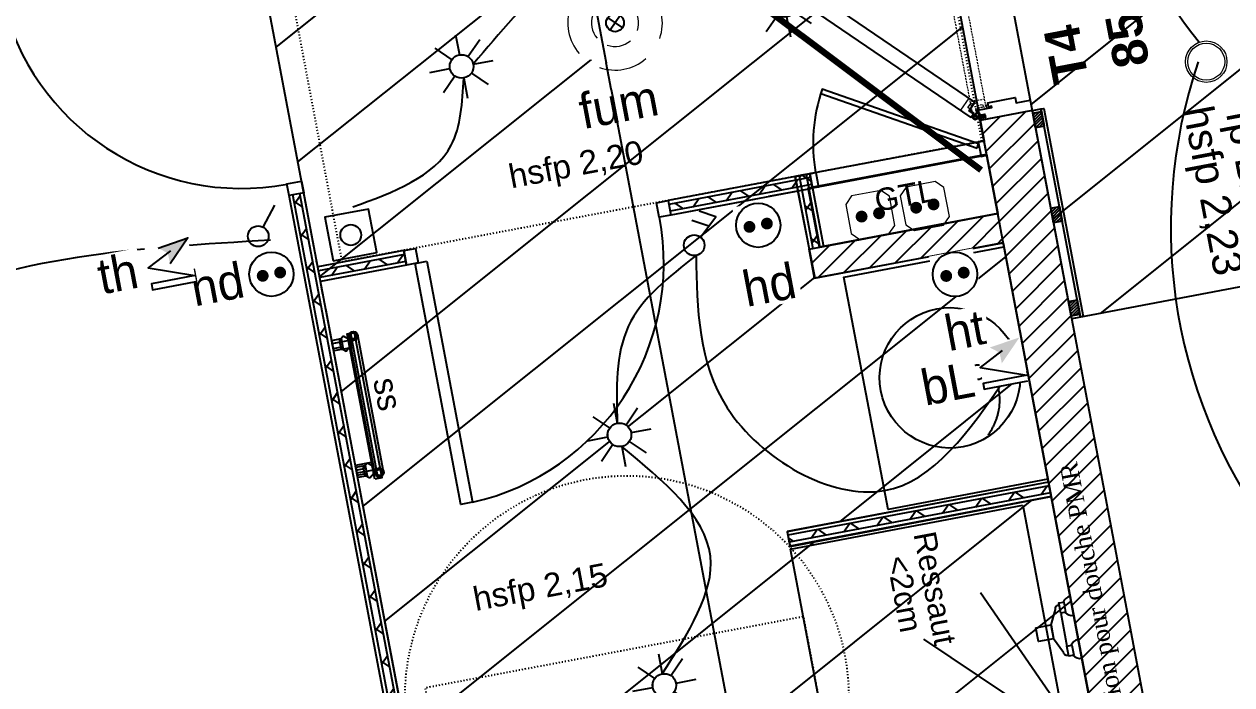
# Model space of a CAD drawing. Header units: centimetres. Extents: x 197412 to 267601, y -375791 to -305433.
# Drawn here: x 218161 to 222244, y -364085 to -361850 of the extents above; entities that cross this region are included whole.
import ezdxf

# ---------------------------------------------------------------- set-up
doc = ezdxf.new("R2010")
doc.units = ezdxf.units.CM
doc.linetypes.add('Style de ligne -16', pattern=[0.192476, 0.123031, -0.069444])
doc.linetypes.add('Style de ligne -5', pattern=[0.20828, 0.069425, -0.138855])
for name, color, linetype in [('3-BAT C-Niveau 0', 250, 'Continuous'), ('prlm-CHAUFF-CONV', 1, 'Continuous'), ('prlm-MOD', 64, 'Continuous'), ('prlm-MOD-PB', 123, 'Continuous'), ('prlm-VMC', 62, 'Continuous')]:
    doc.layers.add(name, color=color, linetype=linetype)
for name, color, linetype, lineweight in [('FAUX PLAFOND', 9, 'Continuous', 25), ('prlm-ELEC-CFA', 1, 'Continuous', 25), ('prlm-ELEC-CFO', 1, 'Continuous', 25), ('prlm-ELEC-SSI', 6, 'Continuous', 25)]:
    doc.layers.add(name, color=color, linetype=linetype, lineweight=lineweight)
doc.styles.add('Geneva', font='arial.ttf')
doc.styles.add('Geneva (bold)', font='arialbd.ttf')
doc.styles.add('Helvetica', font='arial.ttf')
doc.styles.add('prlm-elec-cfa', font='comic.ttf', dxfattribs={"height": 12})
doc.styles.add('prlm-elec-cfo', font='comic.ttf', dxfattribs={"height": 12})
doc.styles.add('prlm-elec-ssi', font='comic.ttf', dxfattribs={"height": 12})
doc.styles.add('prlm-vmc', font='pala.ttf', dxfattribs={"height": 14})
doc.styles.get("Standard").update_dxf_attribs({"font": 'ARIALUNI.TTF', "height": 100})
pattern_1 = [(218.65981, (82441.66, 127994.64), (-199.24783, 287.75041), [])]
pattern_2 = [(45, (0, 0), (0, -1), [])]

# ---------------------------------------------------------------- blocks, each defined once
blk = doc.blocks.new('Groupe-452-1')
at = {"linetype": 'Continuous'}
h = blk.add_hatch(dxfattribs=at)
h.set_pattern_fill('BOIS 45', color=256, style=0, pattern_type=2)
h.set_pattern_definition(pattern_2)
h.paths.add_polyline_path([(13913.79, -49019.51), (13912.86, -49014.6), (13915.81, -49014.04), (13916.74, -49018.95)])
h = blk.add_hatch(dxfattribs=at)
h.set_pattern_fill('BOIS 45', color=256, style=0, pattern_type=2)
h.set_pattern_definition(pattern_2)
h.paths.add_polyline_path([(13919.88, -49051.66), (13918.95, -49046.75), (13921.9, -49046.19), (13922.83, -49051.1)])
h = blk.add_hatch(dxfattribs=at)
h.set_pattern_fill('BOIS 45', color=256, style=0, pattern_type=2)
h.set_pattern_definition(pattern_2)
h.paths.add_polyline_path([(13925.85, -49083.19), (13924.92, -49078.27), (13927.87, -49077.71), (13928.8, -49082.63)])
at = {"linetype": 'Continuous', "flags": 128}
for points in [[(13912.94, -49014.69), (13912.75, -49013.71), (13915.64, -49013.16), (13915.83, -49014.14)], [(13913.79, -49019.51), (13912.86, -49014.6), (13915.81, -49014.04), (13916.74, -49018.95)], [(13929.97, -49083.42), (13928.98, -49083.61), (13915.64, -49013.16), (13916.63, -49012.97)], [(13919.88, -49051.66), (13918.95, -49046.75), (13921.9, -49046.19), (13922.83, -49051.1)], [(13925.85, -49083.19), (13924.92, -49078.27), (13927.87, -49077.71), (13928.8, -49082.63)], [(13926.09, -49084.16), (13925.91, -49083.17), (13928.8, -49082.63), (13928.98, -49083.61)]]:
    blk.add_lwpolyline(points, close=True, dxfattribs=at)
blk = doc.blocks.new('xi.lumE')
at = {"layer": 'prlm-ELEC-CFO', "color": 0, "linetype": 'ByBlock', "lineweight": 13}
for radius in [7, 6.25]:
    blk.add_circle((0, 0), radius, dxfattribs=at)
blk = doc.blocks.new('xi.PCHD')
at = {"color": 0, "lineweight": 5}
blk.add_wipeout([(-7.5, -7.5), (7.5, -7.5), (7.5, 7.5), (-7.5, 7.5)], dxfattribs=at).dxf.layer = 'prlm-ELEC-CFO'
at = {"layer": 'prlm-ELEC-CFO', "color": 0, "linetype": 'ByBlock', "lineweight": 5, "const_width": 2}
for points in [[(-4, 0, 1), (-2, 0, 1)], [(2, 0, 1), (4, 0, 1)]]:
    blk.add_lwpolyline(points, format="xyb", close=True, dxfattribs=at)
at = {"layer": 'prlm-ELEC-CFO', "color": 0, "linetype": 'ByBlock', "lineweight": -2}
blk.add_circle((0, 0), 7.5, dxfattribs=at)
blk = doc.blocks.new('xi.SA')
at = {"layer": 'prlm-ELEC-CFO', "color": 0}
blk.add_lwpolyline([(0.2, -1.28), (5.5, 5.28)], dxfattribs=at)
blk.add_circle((-2, -4), 3.5, dxfattribs=at)
blk = doc.blocks.new('xi.PCHT')
at = {"color": 0, "lineweight": 5}
blk.add_wipeout([(-7.5, -7.5), (7.5, -7.5), (7.5, 7.5), (-7.5, 7.5)], dxfattribs=at).dxf.layer = 'prlm-ELEC-CFO'
at = {"layer": 'prlm-ELEC-CFO', "color": 0, "linetype": 'ByBlock', "lineweight": 5, "const_width": 2}
for points in [[(-4, 0, 1), (-2, 0, 1)], [(2, 0, 1), (4, 0, 1)]]:
    blk.add_lwpolyline(points, format="xyb", close=True, dxfattribs=at)
at = {"layer": 'prlm-ELEC-CFO', "color": 0, "linetype": 'ByBlock', "lineweight": -2}
blk.add_circle((0, 0), 7.5, dxfattribs=at)
blk = doc.blocks.new('xi.DA')
at = {"layer": 'prlm-ELEC-CFO', "color": 0}
for points in [[(4.05, 1.39), (-1.17, 4.34)], [(0.61, -1.67), (7.04, 4.05), (1.81, 7.01)]]:
    blk.add_lwpolyline(points, dxfattribs=at)
blk.add_circle((-2, -4), 3.5, dxfattribs=at)
blk = doc.blocks.new('xi.BL')
at = {"color": 0, "lineweight": 5}
blk.add_wipeout([(-7.5, -7.5), (7.5, -7.5), (7.5, 7.5), (-7.5, 7.5)], dxfattribs=at).dxf.layer = 'prlm-ELEC-CFO'
at = {"layer": 'prlm-ELEC-CFO', "lineweight": 5}
blk.add_hatch(color=0, dxfattribs=at).paths.add_polyline_path([(-3, 6), (-0.1, 3.7), (0, 0), (7.5, 7.5)])
at = {"layer": 'prlm-ELEC-CFO', "color": 0}
blk.add_lwpolyline([(0.95, 4.23), (-7.5, 0), (7.5, -5.5), (-7.5, -5.5), (-7.5, -7.5), (7.5, -7.5)], dxfattribs=at)
blk = doc.blocks.new('xi.PCGTL')
at = {"layer": 'prlm-ELEC-CFO', "color": 0, "lineweight": 0}
blk.add_lwpolyline([(-7.5, -5), (-5, -7.5), (5, -7.5), (7.5, -5), (7.5, 5), (5, 7.5), (-5, 7.5), (-7.5, 5)], close=True, dxfattribs=at)
at = {"layer": 'prlm-ELEC-CFO', "color": 0, "linetype": 'ByBlock', "lineweight": 5, "const_width": 2}
for points in [[(-4, 0, 1), (-2, 0, 1)], [(2, 0, 1), (4, 0, 1)]]:
    blk.add_lwpolyline(points, format="xyb", close=True, dxfattribs=at)
blk = doc.blocks.new('xi.BP')
at = {"layer": 'prlm-ELEC-CFO', "color": 0, "flags": 128}
blk.add_lwpolyline([(-7.5, -7.5), (7.5, -7.5), (7.5, 7.5), (-7.5, 7.5)], close=True, dxfattribs=at)
at = {"layer": 'prlm-ELEC-CFO', "color": 0}
blk.add_circle((0, 0), 3.5, dxfattribs=at)
blk = doc.blocks.new('xi.SPOT')
at = {"color": 0, "lineweight": 5}
blk.add_wipeout([(-4, 0), (-2.83, -2.83), (0, -4), (2.83, -2.83), (4, 0), (2.83, 2.83), (0, 4), (-2.83, 2.83)], dxfattribs=at).dxf.layer = 'prlm-ELEC-CFO'
at = {"layer": 'prlm-ELEC-CFO', "color": 0, "linetype": 'ByBlock', "lineweight": -2, "flags": 128}
for points in [[(0, 10.88), (0, 4)], [(-7.69, 7.69), (-2.83, 2.83)], [(7.69, 7.69), (2.83, 2.83)], [(-10.88, 0), (-4, 0)], [(4, 0), (10.88, 0)], [(-2.83, -2.83), (-7.69, -7.69)], [(0, -4), (0, -10.88)], [(2.83, -2.83), (7.69, -7.69)]]:
    blk.add_lwpolyline(points, dxfattribs=at)
at = {"layer": 'prlm-ELEC-CFO', "color": 0, "linetype": 'ByBlock', "lineweight": -2}
blk.add_circle((0, 0), 4, dxfattribs=at)
blk = doc.blocks.new('xi.dchrob')
at = {"layer": 'prlm-MOD', "color": 161}
for p, q in [((8.16, -2.3), (8.16, 2.3)), ((13.38, 1.16), (13.38, -1.16))]:
    blk.add_line(p, q, dxfattribs=at)
for points in [[(0, 10.66), (0, 4.16)], [(4.19, -5.66), (4.19, 5.66)], [(5.77, 7.56), (8.16, 2.38)], [(5.77, -7.26), (8.16, -2.37)], [(0, -4.16), (0, -10.66)]]:
    blk.add_lwpolyline(points, dxfattribs=at)
for points in [[(2.5, 9.16), (4.19, 9.16), (4.19, 5.66), (2.5, 5.66)], [(13.38, -2.37), (8.16, -2.37), (8.16, 2.38), (13.38, 2.38)], [(2.5, -5.66), (4.19, -5.66), (4.19, -9.16), (2.5, -9.16)]]:
    blk.add_lwpolyline(points, close=True, dxfattribs=at)
for centre, radius, start, end in [((0, 7.41), 3.25, 32.579, 90), ((4.65, 7.56), 1.13, 0, 114.0743), ((0, 7.41), 3.25, 270, 327.421), ((0, -7.41), 3.25, 32.579, 90), ((4.65, -7.26), 1.13, 245.9257, 360), ((0, -7.41), 3.25, 270, 327.421)]:
    blk.add_arc(centre, radius, start, end, dxfattribs=at)
blk = doc.blocks.new('xi.fum')
at = {"color": 0}
blk.add_wipeout([(-10.61, -10.61), (-15, 0), (-10.61, 10.61), (0, 15), (10.61, 10.61), (15, 0), (10.61, -10.61), (0, -15)], dxfattribs=at).dxf.layer = 'prlm-ELEC-SSI'
at = {"layer": 'prlm-ELEC-SSI', "color": 0}
for points in [[(-2.12, 2.12), (2.12, -2.12)], [(2.12, 2.12), (-2.12, -2.12)]]:
    blk.add_lwpolyline(points, dxfattribs=at)
blk.add_circle((0, 0), 3, dxfattribs=at)
at = {"layer": 'prlm-ELEC-SSI', "color": 0, "lineweight": 13}
for radius, start, end in [(16, 60, 120), (16, 150, 210), (8, 60, 120), (16, 330, 30), (8, 150, 210), (8, 330, 30), (8, 240, 300), (16, 240, 300)]:
    blk.add_arc((0, 0), radius, start, end, dxfattribs=at)
blk = doc.blocks.new('xi.TH')
at = {"color": 0, "lineweight": 5}
blk.add_wipeout([(-7.5, -7.5), (7.5, -7.5), (7.5, 7.5), (-7.5, 7.5)], dxfattribs=at).dxf.layer = 'prlm-ELEC-CFA'
at = {"layer": 'prlm-ELEC-CFA', "lineweight": 5}
blk.add_hatch(color=0, dxfattribs=at).paths.add_polyline_path([(-3, 6), (-0.1, 3.7), (0, 0), (7.5, 7.5)])
at = {"layer": 'prlm-ELEC-CFA', "color": 0}
for points in [[(0.95, 4.23), (-7.5, 0), (7.5, -5.5), (-7.5, -5.5), (-7.5, -7.5), (7.5, -7.5)], [(-3, 6), (7.5, 7.5), (0, 0)]]:
    blk.add_lwpolyline(points, dxfattribs=at)
blk = doc.blocks.new('xi.tsl-050-050')
at = {"layer": 'prlm-CHAUFF-CONV', "linetype": 'ByBlock', "lineweight": -2}
h = blk.add_hatch(color=0, dxfattribs=at)
edge = h.paths.add_edge_path()
edge.add_arc((-23.5, 7.5), 1.5, 0, 360)
edge = h.paths.add_edge_path(flags=17)
edge.add_arc((-23.5, 7.5), 1, 0, 360)
edge = h.paths.add_edge_path()
edge.add_arc((23.5, 7.5), 1.5, 0, 360)
edge = h.paths.add_edge_path(flags=17)
edge.add_arc((23.5, 7.5), 1, 0, 360)
at = {"layer": 'prlm-CHAUFF-CONV', "color": 0, "linetype": 'ByBlock', "lineweight": -2, "flags": 128}
for points in [[(23.5, 9), (-23.5, 9)], [(23.5, 6), (-23.5, 6)]]:
    blk.add_lwpolyline(points, dxfattribs=at)
at = {"layer": 'prlm-CHAUFF-CONV', "color": 0, "linetype": 'ByBlock', "lineweight": -2}
for points in [[(-19.73, 0), (-22.27, 0), (-22.27, 6), (-19.73, 6)], [(19.73, 0), (22.27, 0), (22.27, 6), (19.73, 6)]]:
    blk.add_lwpolyline(points, close=True, dxfattribs=at)
for centre, radius in [((-23.5, 7.5), 1.5), ((-23.5, 7.5), 1), ((23.5, 7.5), 1.5), ((23.5, 7.5), 1)]:
    blk.add_circle(centre, radius, dxfattribs=at)
blk = doc.blocks.new('Groupe-94-1')
at = {"linetype": 'Continuous'}
for p, q in [((13634.53, -48832.34), (13685.43, -48686.82)), ((13689.76, -48689.57), (13640.2, -48831.27)), ((13717.73, -48704.63), (13734.47, -48793.06)), ((13708.89, -48797.91), (13692.15, -48709.48)), ((13750.75, -48739.09), (13666.89, -48754.97)), ((13671.67, -48741.29), (13683.31, -48802.75))]:
    blk.add_line(p, q, dxfattribs=at)
at = {"linetype": 'Style de ligne -5', "ltscale": 50.8}
for p, q in [((13666.56, -48714.32), (13669.81, -48731.47)), ((13657.73, -48807.59), (13640.98, -48719.17)), ((13615.4, -48724.01), (13632.15, -48812.44)), ((13589.82, -48728.86), (13606.57, -48817.28)), ((13593.85, -48819.69), (13553.7, -48735.7)), ((13507.14, -48744.51), (13590.6, -48828.56)), ((13661.22, -48756.05), (13579.79, -48771.47)), ((13593.01, -48841.28), (13490.65, -48784.45)), ((13498.22, -48824.44), (13595.42, -48854)), ((13561.27, -48942.38), (13539.97, -48829.9)), ((13597.83, -48866.72), (13505.02, -48860.32)), ((13511.81, -48896.19), (13600.24, -48879.44)), ((13516.65, -48921.77), (13605.08, -48905.02)), ((13521.5, -48947.35), (13609.93, -48930.6))]:
    blk.add_line(p, q, dxfattribs=at)
at = {"linetype": 'Continuous', "flags": 128}
for points in [[(13682.14, -48711.36), (13768.85, -48694.94), (13769.78, -48699.85), (13680.24, -48716.81)], [(13647.83, -48809.47), (13760.05, -48788.22), (13743.31, -48699.79), (13682.14, -48711.37)]]:
    blk.add_lwpolyline(points, dxfattribs=at)
at = {"linetype": 'Style de ligne -5', "ltscale": 50.8, "flags": 128}
for points in [[(13676.46, -48712.45), (13483.92, -48748.91), (13526.34, -48972.93), (13614.77, -48956.18), (13589.09, -48820.59), (13642.16, -48810.54)], [(13674.56, -48717.88), (13484.88, -48753.8), (13483.95, -48748.89), (13676.47, -48712.43)]]:
    blk.add_lwpolyline(points, dxfattribs=at)
at = {"linetype": 'Continuous', "flags": 128}
blk.add_lwpolyline([(13684.39, -48739.9), (13666.89, -48754.97), (13688.69, -48762.6)], close=True, dxfattribs=at)
at = {"linetype": 'Style de ligne -5', "ltscale": 50.8, "flags": 128}
for points in [[(13483.92, -48748.91), (13488.83, -48747.98), (13536.09, -48997.55), (13531.18, -48998.48)], [(13573.27, -48943.69), (13550.58, -48947.98), (13565.64, -48965.49)]]:
    blk.add_lwpolyline(points, close=True, dxfattribs=at)
at = {"linetype": 'Style de ligne -5', "ltscale": 50.8}
blk.add_arc((13589.09, -48820.59), 50, 100.7236, 190.7236, dxfattribs=at)
blk = doc.blocks.new('Groupe-103-1')
at = {"linetype": 'Continuous'}
for p, q in [((13919.62, -49212.35), (13895.26, -49176.88)), ((13913.37, -49217.51), (13876.05, -49192.54)), ((13912.49, -49226.27), (13873.51, -49219.37))]:
    blk.add_line(p, q, dxfattribs=at)
at = {"linetype": 'Continuous', "flags": 128}
blk.add_lwpolyline([(13909.56, -49147.15), (13924.45, -49225.75), (13845.84, -49240.63), (13830.96, -49162.03)], close=True, dxfattribs=at)
blk = doc.blocks.new('Groupe-104-1')
at = {"linetype": 'Continuous', "flags": 128}
blk.add_lwpolyline([(13903.06, -49059.81), (13918.01, -49138.4), (13863.98, -49148.68), (13849.03, -49070.08)], close=True, dxfattribs=at)
at = {"linetype": 'Continuous'}
for centre, major_axis in [((13884.87, -49104.1), (23.33, 4.44)), ((13894.35, -49102.18), (0.47, -2.46)), ((13904.39, -49100.49), (0.28, -1.47))]:
    blk.add_ellipse(centre, major_axis=major_axis, ratio=1, dxfattribs=at)
blk.add_open_spline([(13897.87, -49123.48), (13902.85, -49115.95), (13900.03, -49100.6), (13897.41, -49087.36), (13889.84, -49081.3)], degree=2, dxfattribs=at)
blk = doc.blocks.new('Groupe-105-1')
at = {"linetype": 'Continuous', "flags": 128}
for points in [[(13894.08, -49026.41), (13894.59, -49024.93), (13841.74, -49006.45), (13841.25, -49007.93)], [(13896.46, -49023.91), (13894.47, -49024.29), (13895.4, -49029.2), (13897.39, -49028.83)], [(13897.39, -49028.83), (13838.44, -49039.99), (13842.16, -49059.64), (13901.11, -49048.48)], [(13837.51, -49035.08), (13839.5, -49034.7), (13840.43, -49039.62), (13838.44, -49039.99)]]:
    blk.add_lwpolyline(points, close=True, dxfattribs=at)
at = {"linetype": 'Continuous'}
blk.add_arc((13894.59, -49024.93), 55.99, 160.7236, 190.0558, dxfattribs=at)
at = {"insert": (13858.82, -49040.55), "char_height": 7.565, "attachment_point": 1, "rotation": 10.7236, "line_spacing_factor": 0.834288, "style": 'Helvetica'}
blk.add_mtext('GTL', dxfattribs=at)
at = {"flags": 1}
blk.add_attdef('GTL', (13837.51, -49059.64), '', height=0.018, dxfattribs=at)
blk = doc.blocks.new('Groupe-106-1')
at = {"linetype": 'Continuous'}
for p, q in [((13691.61, -49138.18), (13682.31, -49089.06)), ((13676.06, -49092.45), (13679.51, -49091.8)), ((13676.39, -49094.17), (13679.97, -49093.49)), ((13684.18, -49135.31), (13687.28, -49134.72)), ((13684.5, -49137.03), (13688.02, -49136.36))]:
    blk.add_line(p, q, dxfattribs=at)
at = {"linetype": 'Continuous', "flags": 128}
for points in [[(13690.41, -49138.41), (13681.1, -49089.28), (13683.52, -49088.83), (13692.82, -49137.95)], [(13676.55, -49095.03), (13675.87, -49091.45), (13679.1, -49090.83), (13679.78, -49094.42)], [(13679.74, -49090.05), (13678.47, -49091.61), (13678.97, -49094.11), (13680.73, -49095.04), (13681.99, -49093.47), (13681.5, -49090.98)], [(13684.66, -49137.88), (13684, -49134.38), (13687.19, -49133.77), (13687.85, -49137.28)], [(13688.82, -49137.98), (13690.08, -49136.41), (13689.58, -49133.92), (13687.82, -49132.99), (13686.56, -49134.55), (13687.05, -49137.05)]]:
    blk.add_lwpolyline(points, close=True, dxfattribs=at)
at = {"insert": (13698.75, -49108.84), "char_height": 7.993, "width": 24.9991, "attachment_point": 2, "rotation": 280.6809, "line_spacing_factor": 1.060906, "style": 'Geneva'}
blk.add_mtext('ss', dxfattribs=at)

msp = doc.modelspace()

# ---------------------------------------------------------------- hatches: boundary and pattern name
at = {"linetype": 'Continuous'}
h = msp.add_hatch(dxfattribs=at)
h.set_pattern_fill('02_ISOLANT', color=256, scale=10, angle=-79.2764, style=0, pattern_type=2)
h.set_pattern_definition([(325.723595, (82441.66, 127994.64), (45.054865, 66.106423), []), (55.723595, (82441.66, 127994.64), (66.106423, -45.054865), [])])
h.paths.add_polyline_path([(220804, -362358.6), (220780.4, -362363), (220826.9, -362608.7), (220850.5, -362604.2)])
h = msp.add_hatch(dxfattribs=at)
h.set_pattern_fill('02_ISOLANT', color=256, scale=10, angle=-169.2764, style=0, pattern_type=2)
h.set_pattern_definition([(235.723595, (82441.66, 127994.64), (66.106423, -45.054865), []), (325.723595, (82441.66, 127994.64), (-45.054865, -66.106423), [])])
h.paths.add_polyline_path([(220822.5, -362392.7), (220818, -362369.1), (220340.4, -362459.6), (220344.9, -362483.2)])
h = msp.add_hatch(dxfattribs=at)
h.set_pattern_fill('02_ISOLANT', color=256, scale=10, angle=100.7236, style=0, pattern_type=2)
h.set_pattern_definition([(145.723595, (82441.66, 127994.64), (-45.054865, -66.106423), []), (235.723595, (82441.66, 127994.64), (-66.106423, 45.054865), [])])
h.paths.add_polyline_path([(219678.4, -365642.8), (219702, -365638.4), (219093, -362423), (219069.5, -362427.5)])
h = msp.add_hatch(dxfattribs=at)
h.set_pattern_fill('MURS MACONNERIE-2', color=256, scale=10, style=0, pattern_type=2)
h.set_pattern_definition([(45, (82627.55, 127994.637), (-31.2347524, 39.0434405), [])])
h.paths.add_polyline_path([(220814.1, -362611.1), (220832.7, -362709.3), (221471.1, -362588.5), (221452.5, -362490.2)])
h = msp.add_hatch(dxfattribs=at)
h.set_pattern_fill('02_ISOLANT', color=256, scale=10, angle=-169.2764, style=0, pattern_type=2)
h.set_pattern_definition([(235.723595, (82441.66, 127994.64), (66.106423, -45.054865), []), (325.723595, (82441.66, 127994.64), (-45.054865, -66.106423), [])])
h.paths.add_polyline_path([(219450.8, -362652.5), (219446.3, -362628.9), (219155.7, -362684), (219160.2, -362707.5)])
h = msp.add_hatch(dxfattribs=at)
h.set_pattern_fill('02_ISOLANT', color=256, scale=10, angle=-169.2764, style=0, pattern_type=2)
h.set_pattern_definition([(235.723595, (82441.66, 127994.64), (66.106423, -45.054865), []), (325.723595, (82441.66, 127994.64), (-45.054865, -66.106423), [])])
h.paths.add_polyline_path([(221630.5, -363435.5), (221626, -363412), (220742.4, -363579.3), (220746.9, -363602.9)])
at = {"layer": '3-BAT C-Niveau 0'}
h = msp.add_hatch(dxfattribs=at)
h.set_pattern_fill('BA 13', color=256, scale=10, style=0, pattern_type=2)
h.set_pattern_definition(pattern_1)
h.paths.add_polyline_path([(222600.3, -360924), (222920.8, -362616.2), (221702.6, -362846.9), (221382.1, -361154.7)])
h = msp.add_hatch(dxfattribs=at)
h.set_pattern_fill('MURS MACONNERIE-2', color=256, scale=10, style=0, pattern_type=2)
h.set_pattern_definition([(45, (82627.55, 127994.637), (-31.2347524, 39.0434405), [])])
h.paths.add_polyline_path([(221984.4, -365302.3), (222161.2, -365268.9), (221569.2, -362142.4), (221392.3, -362175.9)])
at = {"layer": 'FAUX PLAFOND'}
h = msp.add_hatch(dxfattribs=at)
h.set_pattern_fill('BA 13', color=256, scale=10, style=0, pattern_type=2)
h.set_pattern_definition(pattern_1)
h.paths.add_polyline_path([(219714.7, -365636), (218810.8, -360862.8), (220178.1, -360604.9), (219874.7, -359003.2), (220759.7, -358835.6), (221405.8, -362245.6), (220766.2, -362365.3), (220833.8, -362707.9), (221470.6, -362589.8), (221623.6, -363399.2), (220740.2, -363567.5), (220750.8, -363617.1), (221632.9, -363448.3), (221784, -364244.1), (220983.2, -364395.7), (221163.7, -365348.8), (219795.2, -365608)])

# ---------------------------------------------------------------- linework, layer by layer
at = {"linetype": 'Continuous', "lineweight": 18}
msp.add_line((221354.1, -362100), (221326, -362141.3), dxfattribs=at)
at = {"linetype": 'Style de ligne -16', "lineweight": 18, "ltscale": 50.8}
msp.add_line((221407.8, -362104.1), (221358.7, -362113.4), dxfattribs=at)
at = {"linetype": 'Continuous'}
for p, q in [((221393.2, -362163.5), (221384.5, -362165.2)), ((220780.4, -362363), (220826.9, -362608.7)), ((220780.4, -362363), (220826.9, -362608.7)), ((220804, -362358.6), (220850.5, -362604.2)), ((220804, -362358.6), (220850.5, -362604.2)), ((220816.7, -362356.2), (220863.3, -362601.8)), ((220818, -362369.1), (220340.4, -362459.6)), ((220818, -362369.1), (220340.4, -362459.6)), ((220822.5, -362392.7), (220344.9, -362483.2)), ((220822.5, -362392.7), (220344.9, -362483.2)), ((220824.9, -362405.5), (220347.3, -362495.9)), ((219665.6, -365645.3), (219056.7, -362429.9)), ((219678.4, -365642.8), (219069.5, -362427.5)), ((219678.4, -365642.8), (219069.5, -362427.5)), ((219702, -365638.4), (219093, -362423)), ((219702, -365638.4), (219093, -362423)), ((219446.3, -362628.9), (219155.7, -362684)), ((219446.3, -362628.9), (219155.7, -362684)), ((219450.8, -362652.5), (219160.2, -362707.5)), ((219450.8, -362652.5), (219160.2, -362707.5)), ((219453.2, -362665.3), (219162.6, -362720.3)), ((221626, -363412), (220742.4, -363579.3)), ((221626, -363412), (220742.4, -363579.3)), ((221630.5, -363435.5), (220746.9, -363602.9)), ((221630.5, -363435.5), (220746.9, -363602.9)), ((221632.9, -363448.3), (220749.3, -363615.6))]:
    msp.add_line(p, q, dxfattribs=at)
at = {"linetype": 'Continuous', "lineweight": 25}
for p, q in [((220815.6, -362356.4), (220338, -362446.8)), ((220767.6, -362365.5), (220816.7, -362356.2)), ((220816.7, -362356.2), (220863.3, -362601.8)), ((220824.9, -362405.5), (220677.5, -362433.4)), ((220767.6, -362365.5), (220814.1, -362611.1)), ((219105.8, -362420.6), (219056.7, -362429.9)), ((219665.6, -365645.3), (219056.7, -362429.9)), ((219140.2, -362602.3), (219105.8, -362420.6)), ((220338, -362446.8), (220347.3, -362495.9)), ((220628.3, -362442.7), (220347.3, -362495.9)), ((220814.1, -362611.1), (221452.5, -362490.2)), ((220814.1, -362611.1), (221452.5, -362490.2)), ((221471.1, -362588.5), (221452.5, -362490.2)), ((220814.1, -362611.1), (220863.3, -362601.8)), ((220832.7, -362709.3), (221471.1, -362588.5)), ((220832.7, -362709.3), (221471.1, -362588.5)), ((219443.9, -362616.1), (219153.3, -362671.2)), ((219443.9, -362616.1), (219453.2, -362665.3)), ((220832.7, -362709.3), (220814.1, -362611.1)), ((219153.3, -362671.2), (219149.5, -362651.5)), ((219453.2, -362665.3), (219162.6, -362720.3)), ((219170.9, -362764.5), (219162.6, -362720.3)), ((219714.7, -365636), (219180.2, -362813.6)), ((221623.6, -363399.2), (220740, -363566.5)), ((221623.6, -363399.2), (221632.9, -363448.3)), ((221632.9, -363448.3), (220749.3, -363615.6)), ((220740, -363566.5), (220749.3, -363615.6))]:
    msp.add_line(p, q, dxfattribs=at)
at = {"linetype": 'Style de ligne -5', "ltscale": 50.8, "flags": 128}
for points in [[(221175.7, -361067.4), (221398, -362246.6), (219236.1, -362654.3), (219013.8, -361475)], [(219665.3, -364880.6), (219517.1, -364094.5), (220794.6, -363853.6), (220942.8, -364639.8)]]:
    msp.add_lwpolyline(points, close=True, dxfattribs=at)
at = {"linetype": 'Style de ligne -16', "lineweight": 18, "ltscale": 50.8, "flags": 128}
for points in [[(221366.7, -362155.8), (221381.4, -362153), (221378.1, -362135.5), (221412.5, -362129), (221241.2, -361224.4), (221206.8, -361230.9), (221203.5, -361213.5), (221188.8, -361216.2)], [(221384.8, -362134.3), (221383.1, -362125), (221401.4, -362121.6), (221403.1, -362130.8)]]:
    msp.add_lwpolyline(points, close=True, dxfattribs=at)
at = {"linetype": 'Continuous', "flags": 128}
for points in [[(221361.7, -362165.6), (221370.1, -362153.2), (221355.4, -362143.2), (221375.1, -362114.3), (220614.3, -361595.8), (220594.6, -361624.7), (220579.9, -361614.7), (220571.5, -361627)], [(221568.7, -362142.5), (221391.8, -362176), (221385.2, -362141), (221432.4, -362132), (221431.5, -362127.2), (221420.6, -362129.2), (221418.2, -362116.4), (221511.5, -362098.7), (221514.9, -362116.4), (221562, -362107.5)], [(221390.9, -362171.2), (221387.1, -362151.3), (221390.8, -362150.7), (221394.5, -362170.5)], [(221393.2, -362163.5), (221392.1, -362157.9), (221408.7, -362154.8), (221409.8, -362160.4)], [(221394.3, -362169.1), (221393.2, -362163.5), (221409.8, -362160.4), (221410.9, -362166)], [(219056.7, -362429.9), (219049.2, -362390.6), (219098.4, -362381.3), (219105.8, -362420.6)], [(220347.3, -362495.9), (220308, -362503.4), (220298.7, -362454.2), (220338, -362446.8)], [(219492.5, -362657.8), (219453.2, -362665.3), (219443.9, -362616.1), (219483.2, -362608.7)], [(219522, -362652.2), (219676.4, -363467.7), (219637.1, -363475.2), (219482.7, -362659.7)]]:
    msp.add_lwpolyline(points, close=True, dxfattribs=at)
at = {"linetype": 'Continuous', "lineweight": 18, "flags": 128}
for points in [[(221359.3, -362137.5), (221351.5, -362132.2), (221362, -362116.9), (221369.7, -362122.2)], [(221431.3, -362131.5), (221416.6, -362134.3), (221414.9, -362133.2), (221413.7, -362126.5), (221417, -362121.5), (221418.2, -362121.3), (221419.9, -362130.4), (221430.7, -362128.3)]]:
    msp.add_lwpolyline(points, close=True, dxfattribs=at)
msp.add_lwpolyline([(221360.9, -362140.1), (221364.7, -362144.9), (221371.8, -362149.7), (221370.2, -362152.1), (221363.6, -362147.5), (221359.9, -362140.9), (221360.9, -362140.1)], dxfattribs=at)
at = {"linetype": 'Continuous', "flags": 128}
for points in [[(221367.8, -362156.7), (221373.3, -362160.4, 0.143165), (221370.3, -362162.9, 0.143165), (221369.1, -362166.6), (221363.6, -362162.8)], [(221377.3, -362153.8), (221378.6, -362160.4, 0.143165), (221374.7, -362160, 0.143165), (221371.3, -362161.8), (221370, -362155.2)], [(221390.3, -362167.9), (221382.4, -362169.3, 0.143165), (221382.8, -362165.5, 0.143165), (221381, -362162.1), (221388.9, -362160.6)]]:
    msp.add_lwpolyline(points, format="xyb", close=True, dxfattribs=at)
at = {"linetype": 'Style de ligne -16', "lineweight": 18, "ltscale": 50.8, "flags": 128}
msp.add_lwpolyline([(221384.1, -362137.3), (221383.5, -362143.3), (221385.1, -362151.7), (221382.3, -362152.3), (221380.8, -362144.4), (221382.9, -362137.1), (221384.2, -362137.2)], dxfattribs=at)
at = {"linetype": 'Continuous'}
for radius in [6.89, 4.29]:
    msp.add_circle((221376, -362166.8), radius, dxfattribs=at)
at = {"linetype": 'Style de ligne -5', "ltscale": 50.8}
msp.add_circle((220198.4, -364127.7), 750, dxfattribs=at)
at = {"linetype": 'Continuous'}
for centre, start, end in [((218894.8, -361575.1), 192.7933, 280.7236), ((219492.5, -362657.8), 282.7933, 10.7236)]:
    msp.add_arc(centre, 830.5, start, end, dxfattribs=at)
at = {"layer": '3-BAT C-Niveau 0'}
for p, q in [((221569.2, -362142.4), (221392.3, -362175.9)), ((222161.2, -365268.9), (221569.2, -362142.4)), ((222161.2, -365268.9), (221569.2, -362142.4)), ((221984.4, -365302.3), (221392.3, -362175.9)), ((221984.4, -365302.3), (221392.3, -362175.9))]:
    msp.add_line(p, q, dxfattribs=at)
at = {"layer": '3-BAT C-Niveau 0', "ltscale": 50.8, "flags": 128}
msp.add_lwpolyline([(219714.7, -365636), (218810.8, -360862.8), (220178.1, -360604.9), (219874.7, -359003.2), (220759.7, -358835.6), (221405.8, -362245.6), (220766.2, -362365.3), (220833.8, -362707.9), (221470.6, -362589.8), (221623.6, -363399.2), (220740.2, -363567.5), (220750.8, -363617.1), (221632.9, -363448.3), (221784, -364244.1), (220983.2, -364395.7), (221163.7, -365348.8), (219795.2, -365608)], dxfattribs=at)
msp.add_lwpolyline([(222600.3, -360924), (222920.8, -362616.2), (221702.6, -362846.9), (221382.1, -361154.7)], close=True, dxfattribs=at)
at = {"layer": 'prlm-ELEC-CFO', "color": 4, "lineweight": 200}
msp.add_lwpolyline([(221395.6, -362343.6), (218564.5, -360219.6)], dxfattribs=at)
at = {"layer": 'prlm-ELEC-CFO'}
for centre, radius, start, end in [((223154.3, -361065.5), 1325.6, 163.2347, 219.6828), ((223775.4, -362539.2), 1738.2, 161.1662, 218.0543)]:
    msp.add_arc(centre, radius, start, end, dxfattribs=at)
for points in [[(220723.5, -361747), (220245.1, -361551), (219678.8, -361985.6)], [(219272.2, -362468.5), (219604.5, -362260), (219646.9, -362032.3)], [(220432.1, -362632.6), (220203.2, -362872.8), (220166, -363199.9)], [(220317.8, -364047.4), (220480.6, -363650), (220180.9, -363278.5)]]:
    msp.add_spline(points, degree=3, dxfattribs=at)

# ---------------------------------------------------------------- block references
at = {"xscale": 10, "yscale": 10, "zscale": 10}
for name in ['Groupe-94-1', 'Groupe-105-1', 'Groupe-104-1', 'Groupe-106-1', 'Groupe-103-1']:
    msp.add_blockref(name, (82441.7, 127994.6), dxfattribs=at)
at = {"layer": '3-BAT C-Niveau 0', "xscale": 10, "yscale": 10, "zscale": 10}
msp.add_blockref('Groupe-452-1', (82441.7, 127994.6), dxfattribs=at)
at = {"layer": 'prlm-CHAUFF-CONV', "xscale": 10, "yscale": 10, "zscale": 10, "rotation": 280.723601411393}
msp.add_blockref('xi.tsl-050-050', (219243.9, -363149.6), dxfattribs=at)
at = {"layer": 'prlm-ELEC-CFO', "xscale": 10, "yscale": 10, "zscale": 10, "rotation": 10.72360141139323}
for name, p in [('xi.lumE', (222157.2, -361977)), ('xi.PCGTL', (221205.8, -362465.5)), ('xi.PCGTL', (221021.4, -362495.5)), ('xi.BP', (219264.9, -362563.3)), ('xi.DA', (220438, -362555.1))]:
    msp.add_blockref(name, p, dxfattribs=at)
at = {"layer": 'prlm-MOD', "xscale": 10, "yscale": 10, "zscale": 10, "rotation": 190.7236014113936}
msp.add_blockref('xi.dchrob', (221716.8, -363890.4), dxfattribs=at)

# ---------------------------------------------------------------- texts
at = {"attachment_point": 2, "line_spacing_factor": 0.834288, "style": 'Helvetica'}
for s, insert, char_height, rotation in [('hsfp 2,20', (220018.6, -362284.4), 80, 10.7236), ('Ressaut \\P<2cm\\P', (221277.4, -363750.8), 75.65, 280.7236), ('hsfp 2,15', (219898.1, -363714.1), 80, 10.7236)]:
    msp.add_mtext(s, dxfattribs=dict(at, insert=insert, char_height=char_height, rotation=rotation))
at = {"layer": '3-BAT C-Niveau 0'}
for s, insert, char_height, attachment_point, rotation, line_spacing_factor, style in [('T4 C 012\\P85,44m2', (221754.6, -361687.2), 120, 5, 100.7236, 1.060906, 'Geneva (bold)'), ('\\Pfp BA13\\Phsfp 2,23\\P', (222507, -362351.5), 100.87, 2, 280.7236, 0.834288, 'Helvetica')]:
    msp.add_mtext(s, dxfattribs=dict(at, insert=insert, char_height=char_height, attachment_point=attachment_point, rotation=rotation, line_spacing_factor=line_spacing_factor, style=style))
at = {"layer": 'prlm-MOD-PB', "insert": (221869.3, -364439.6), "char_height": 60, "width": 1403.781, "attachment_point": 1, "rotation": 100.7236, "style": 'prlm-vmc'}
msp.add_mtext('Réservation pour douche PMR', dxfattribs=at)

# ---------------------------------------------------------------- next in the draw order: block references
at = {"layer": 'prlm-ELEC-CFO', "xscale": 10, "yscale": 10, "zscale": 10, "rotation": 10.72360141139323}
for name, p in [('xi.SPOT', (219639.5, -361993)), ('xi.PCHD', (220642.3, -362530.3)), ('xi.SPOT', (220173.4, -363239.2)), ('xi.SPOT', (220325.2, -364086.7))]:
    msp.add_blockref(name, p, dxfattribs=at)

# ---------------------------------------------------------------- next in the draw order: texts
at = {"layer": 'prlm-ELEC-CFO', "char_height": 120, "attachment_point": 5, "rotation": 10.7236, "line_spacing_factor": 0.8, "style": 'prlm-elec-cfo', "bg_fill": 3, "box_fill_scale": 1.1, "bg_fill_color": 256, "bg_fill_transparency": 0}
for s, insert in [('hd', (218813.7, -362730.6)), ('hd', (220679.6, -362732.3)), ('ht', (221341, -362886))]:
    msp.add_mtext(s, dxfattribs=dict(at, insert=insert))
at = {"layer": 'prlm-ELEC-SSI', "insert": (220159.3, -362062.8), "char_height": 120, "attachment_point": 2, "rotation": 10.7236, "line_spacing_factor": 0.8, "style": 'prlm-elec-ssi', "bg_fill": 3, "box_fill_scale": 0.95, "bg_fill_color": 256, "bg_fill_transparency": 0}
msp.add_mtext('fum', dxfattribs=at)

# ---------------------------------------------------------------- next in the draw order: block references
at = {"layer": 'prlm-ELEC-CFO', "xscale": 10, "yscale": 10, "zscale": 10, "rotation": 10.72360141139323}
for name, p in [('xi.PCHD', (218996.7, -362695.9)), ('xi.PCHT', (221307.6, -362696.3))]:
    msp.add_blockref(name, p, dxfattribs=at)
at = {"layer": 'prlm-ELEC-SSI', "xscale": 10, "yscale": 10, "zscale": 10, "rotation": 10.72360141139323}
msp.add_blockref('xi.fum', (220158.3, -361845.5), dxfattribs=at)

# ---------------------------------------------------------------- next in the draw order: linework, layer by layer
at = {"layer": 'prlm-ELEC-CFO'}
msp.add_lwpolyline([(220811.5, -362403.6), (221414.2, -362289.4), (221452.2, -362490.1), (220849.5, -362604.3)], close=True, dxfattribs=at)
for points in [[(218993.6, -362580.9), (217743.5, -362817.6), (216920.5, -363519.8)], [(220432.1, -362632.6), (220537.8, -363148), (221069.1, -363427.8), (221476.3, -363051.3)]]:
    msp.add_spline(points, degree=3, dxfattribs=at)
at = {"layer": 'prlm-VMC'}
msp.add_lwpolyline([(219136.5, -360318.1), (219247.9, -360906.6), (219900.7, -360783), (220726.5, -365143.3), (220178.3, -365247.2)], dxfattribs=at)

# ---------------------------------------------------------------- next in the draw order: block references
at = {"layer": 'prlm-ELEC-CFO', "xscale": 10, "yscale": 10, "zscale": 10, "rotation": 10.72360141139323}
msp.add_blockref('xi.SA', (218964.2, -362524.5), dxfattribs=at)

# ---------------------------------------------------------------- next in the draw order: block references
msp.add_blockref('xi.SPOT', (220731, -361786.3), dxfattribs=at)

# ---------------------------------------------------------------- next in the draw order: texts
at = {"layer": 'prlm-ELEC-CFA', "insert": (218477.2, -362694.2), "char_height": 120, "attachment_point": 5, "rotation": 10.7236, "line_spacing_factor": 0.8, "style": 'prlm-elec-cfa', "bg_fill": 3, "box_fill_scale": 1.1, "bg_fill_color": 256, "bg_fill_transparency": 0}
msp.add_mtext('th', dxfattribs=at)
at = {"layer": 'prlm-ELEC-CFO', "insert": (221283.2, -363066.4), "char_height": 120, "attachment_point": 5, "rotation": 10.7236, "line_spacing_factor": 0.8, "style": 'prlm-elec-cfo', "bg_fill": 3, "box_fill_scale": 1.1, "bg_fill_color": 256, "bg_fill_transparency": 0}
msp.add_mtext('bL', dxfattribs=at)

# ---------------------------------------------------------------- next in the draw order: block references
at = {"layer": 'prlm-ELEC-CFA', "xscale": 10, "yscale": 10, "zscale": 10, "rotation": 10.72360141139323}
msp.add_blockref('xi.TH', (218654.1, -362660.7), dxfattribs=at)
at = {"layer": 'prlm-ELEC-CFO', "xscale": 10, "yscale": 10, "zscale": 10, "rotation": 10.72360141139323}
msp.add_blockref('xi.BL', (221466.1, -362997.3), dxfattribs=at)

doc.saveas('drawing.dxf')
